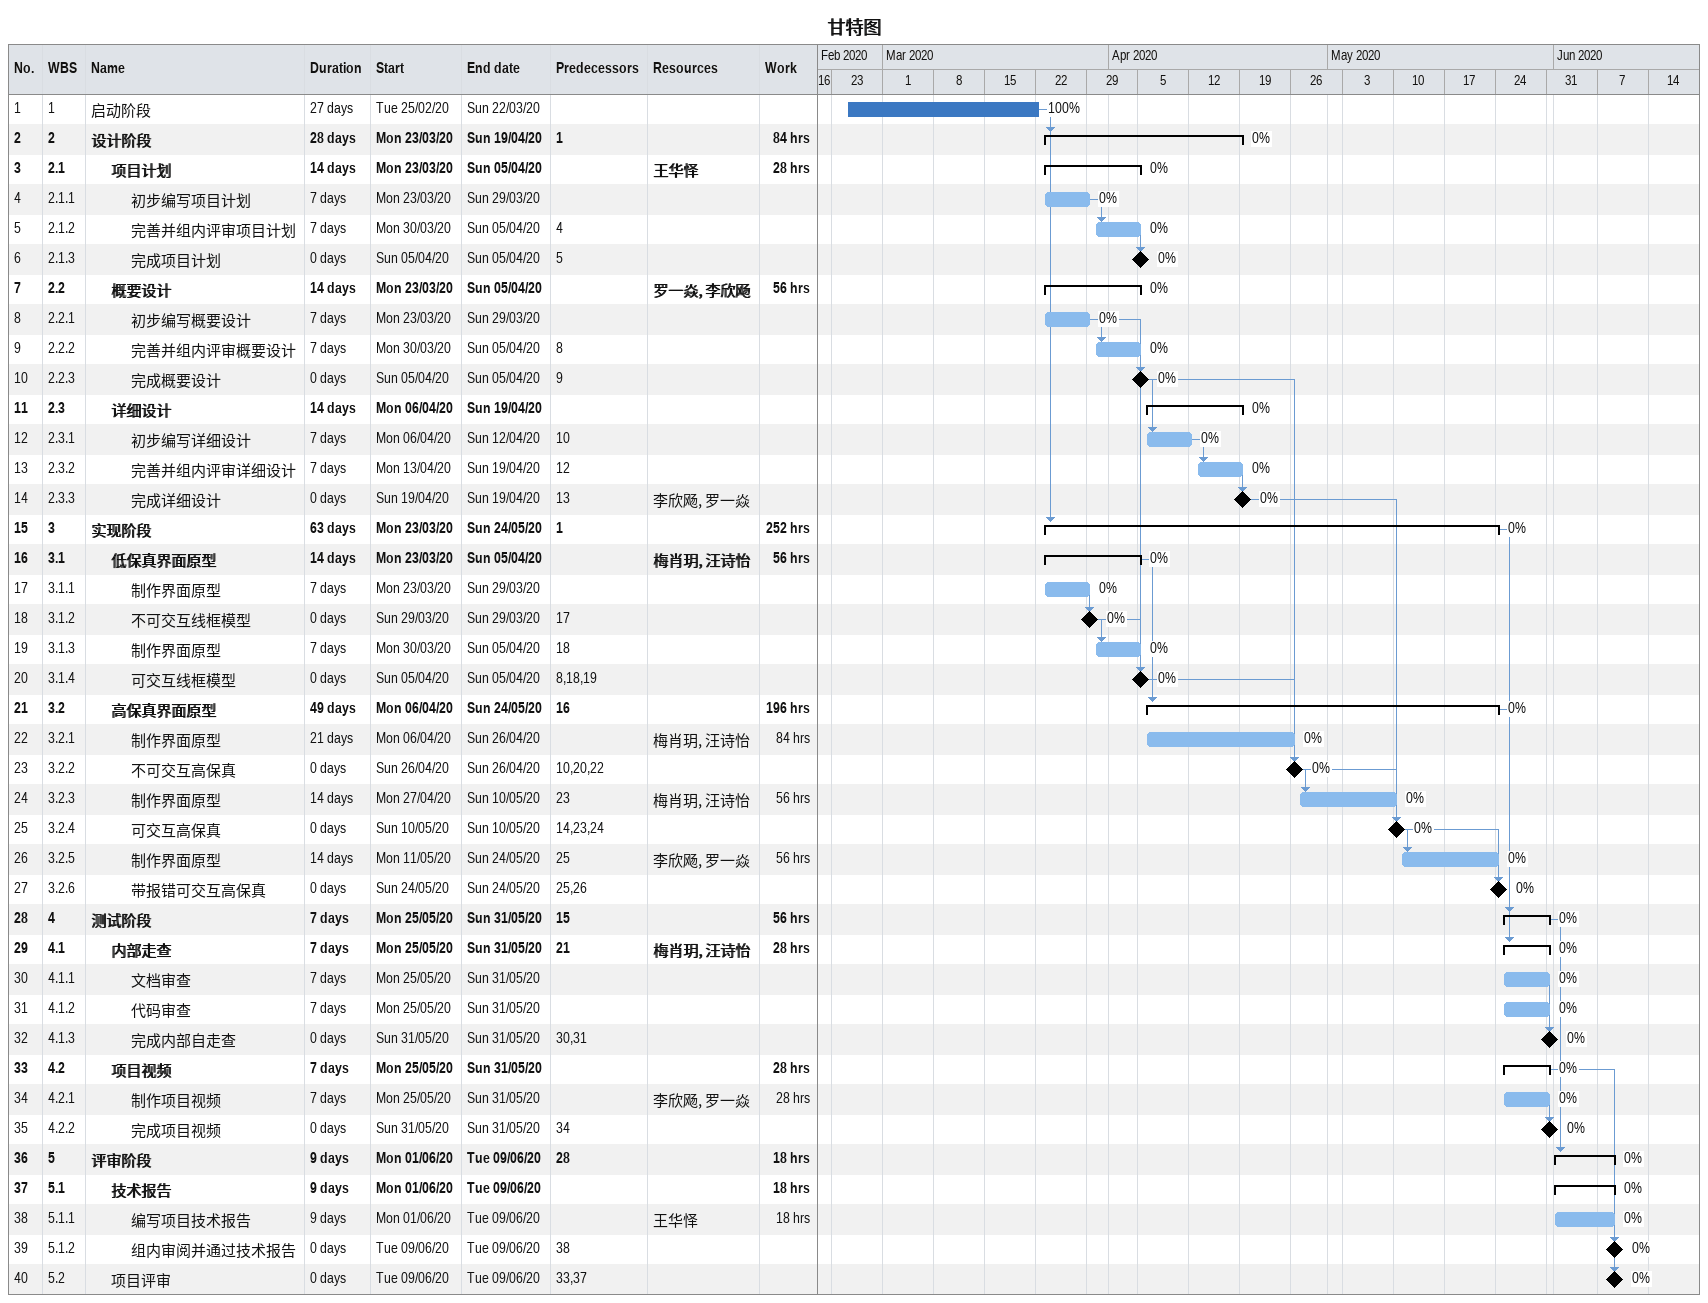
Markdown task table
甘特图

| ID | WBS | Task | Duration | Start | Finish | Predecessors | Resources | % complete | Work (h) |
|---|---|---|---|---|---|---|---|---|---|
| 1 | 1 | 启动阶段 | 27d | 2020-02-25 | 2020-03-22 |  |  | 100 |  |
| 2 | 2 | **设计阶段** | 28d | 2020-03-23 | 2020-04-19 | 1 |  | 0 | 84 |
| 3 | 2.1 | **项目计划** | 14d | 2020-03-23 | 2020-04-05 |  | 王华怿 | 0 | 28 |
| 4 | 2.1.1 | 初步编写项目计划 | 7d | 2020-03-23 | 2020-03-29 |  |  | 0 |  |
| 5 | 2.1.2 | 完善并组内评审项目计划 | 7d | 2020-03-30 | 2020-04-05 | 4 |  | 0 |  |
| 6 | 2.1.3 | 完成项目计划 | 0d | 2020-04-05 | 2020-04-05 | 5 |  | 0 |  |
| 7 | 2.2 | **概要设计** | 14d | 2020-03-23 | 2020-04-05 |  | 罗一焱, 李欣飏 | 0 | 56 |
| 8 | 2.2.1 | 初步编写概要设计 | 7d | 2020-03-23 | 2020-03-29 |  |  | 0 |  |
| 9 | 2.2.2 | 完善并组内评审概要设计 | 7d | 2020-03-30 | 2020-04-05 | 8 |  | 0 |  |
| 10 | 2.2.3 | 完成概要设计 | 0d | 2020-04-05 | 2020-04-05 | 9 |  | 0 |  |
| 11 | 2.3 | **详细设计** | 14d | 2020-04-06 | 2020-04-19 |  |  | 0 |  |
| 12 | 2.3.1 | 初步编写详细设计 | 7d | 2020-04-06 | 2020-04-12 | 10 |  | 0 |  |
| 13 | 2.3.2 | 完善并组内评审详细设计 | 7d | 2020-04-13 | 2020-04-19 | 12 |  | 0 |  |
| 14 | 2.3.3 | 完成详细设计 | 0d | 2020-04-19 | 2020-04-19 | 13 | 李欣飏, 罗一焱 | 0 |  |
| 15 | 3 | **实现阶段** | 63d | 2020-03-23 | 2020-05-24 | 1 |  | 0 | 252 |
| 16 | 3.1 | **低保真界面原型** | 14d | 2020-03-23 | 2020-04-05 |  | 梅肖玥, 汪诗怡 | 0 | 56 |
| 17 | 3.1.1 | 制作界面原型 | 7d | 2020-03-23 | 2020-03-29 |  |  | 0 |  |
| 18 | 3.1.2 | 不可交互线框模型 | 0d | 2020-03-29 | 2020-03-29 | 17 |  | 0 |  |
| 19 | 3.1.3 | 制作界面原型 | 7d | 2020-03-30 | 2020-04-05 | 18 |  | 0 |  |
| 20 | 3.1.4 | 可交互线框模型 | 0d | 2020-04-05 | 2020-04-05 | 8, 18, 19 |  | 0 |  |
| 21 | 3.2 | **高保真界面原型** | 49d | 2020-04-06 | 2020-05-24 | 16 |  | 0 | 196 |
| 22 | 3.2.1 | 制作界面原型 | 21d | 2020-04-06 | 2020-04-26 |  | 梅肖玥, 汪诗怡 | 0 | 84 |
| 23 | 3.2.2 | 不可交互高保真 | 0d | 2020-04-26 | 2020-04-26 | 10, 20, 22 |  | 0 |  |
| 24 | 3.2.3 | 制作界面原型 | 14d | 2020-04-27 | 2020-05-10 | 23 | 梅肖玥, 汪诗怡 | 0 | 56 |
| 25 | 3.2.4 | 可交互高保真 | 0d | 2020-05-10 | 2020-05-10 | 14, 23, 24 |  | 0 |  |
| 26 | 3.2.5 | 制作界面原型 | 14d | 2020-05-11 | 2020-05-24 | 25 | 李欣飏, 罗一焱 | 0 | 56 |
| 27 | 3.2.6 | 带报错可交互高保真 | 0d | 2020-05-24 | 2020-05-24 | 25, 26 |  | 0 |  |
| 28 | 4 | **测试阶段** | 7d | 2020-05-25 | 2020-05-31 | 15 |  | 0 | 56 |
| 29 | 4.1 | **内部走查** | 7d | 2020-05-25 | 2020-05-31 | 21 | 梅肖玥, 汪诗怡 | 0 | 28 |
| 30 | 4.1.1 | 文档审查 | 7d | 2020-05-25 | 2020-05-31 |  |  | 0 |  |
| 31 | 4.1.2 | 代码审查 | 7d | 2020-05-25 | 2020-05-31 |  |  | 0 |  |
| 32 | 4.1.3 | 完成内部自走查 | 0d | 2020-05-31 | 2020-05-31 | 30, 31 |  | 0 |  |
| 33 | 4.2 | **项目视频** | 7d | 2020-05-25 | 2020-05-31 |  |  | 0 | 28 |
| 34 | 4.2.1 | 制作项目视频 | 7d | 2020-05-25 | 2020-05-31 |  | 李欣飏, 罗一焱 | 0 | 28 |
| 35 | 4.2.2 | 完成项目视频 | 0d | 2020-05-31 | 2020-05-31 | 34 |  | 0 |  |
| 36 | 5 | **评审阶段** | 9d | 2020-06-01 | 2020-06-09 | 28 |  | 0 | 18 |
| 37 | 5.1 | **技术报告** | 9d | 2020-06-01 | 2020-06-09 |  |  | 0 | 18 |
| 38 | 5.1.1 | 编写项目技术报告 | 9d | 2020-06-01 | 2020-06-09 |  | 王华怿 | 0 | 18 |
| 39 | 5.1.2 | 组内审阅并通过技术报告 | 0d | 2020-06-09 | 2020-06-09 | 38 |  | 0 |  |
| 40 | 5.2 | 项目评审 | 0d | 2020-06-09 | 2020-06-09 | 33, 37 |  | 0 |  |
